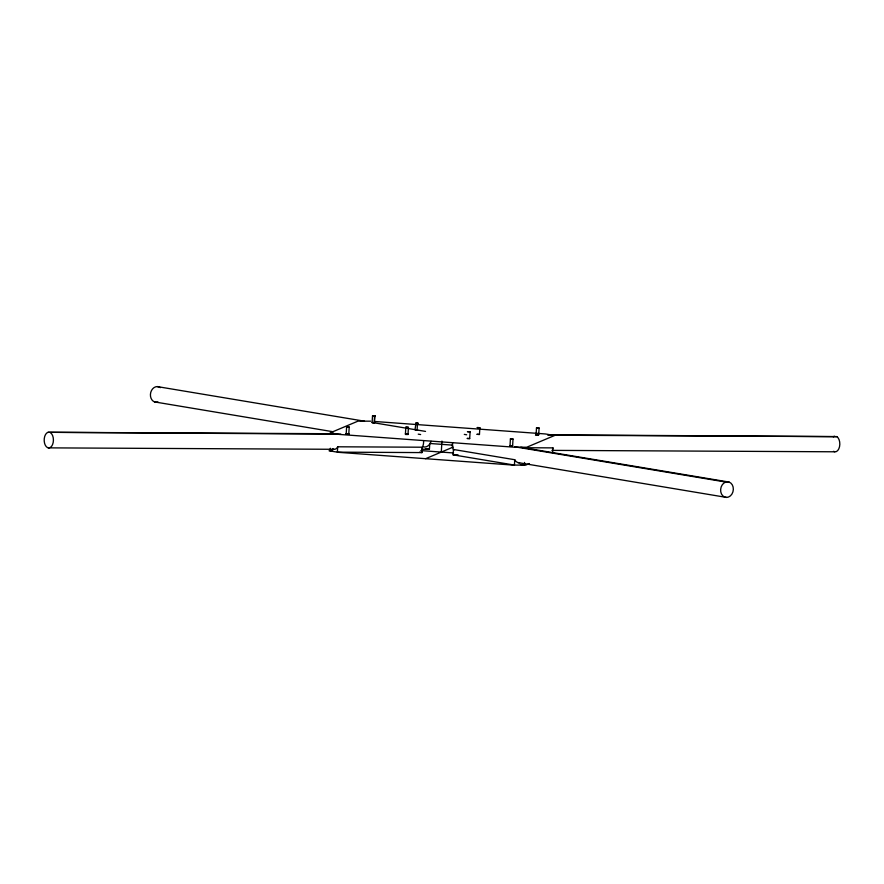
<?xml version="1.0" encoding="UTF-8"?>
<svg xmlns="http://www.w3.org/2000/svg" width="884" height="884" viewBox="0 0 884 884"><rect width="100%" height="100%" fill="white"/><g stroke="black" fill="none" stroke-linecap="round" stroke-linejoin="round"><path stroke-width="1.33" d="M441.293 452.078L441.945 441.072M330.296 448.265L330.13 450.951L332.859 450.962M337.688 446.796L337.368 452.155L421.977 452.586L422.309 447.216L337.688 446.796L337.279 447.547A7.857 4.619 -89.7 0 1 332.716 448.829M346.197 433.657L346.616 426.917L347.777 426.873L349.213 427.049L348.793 433.79L346.197 433.657L348.793 433.79M372.109 422.596L374.694 422.784L372.098 422.618L372.518 415.878L375.114 416.01L372.518 415.878M374.164 422.817L374.584 416.077M374.462 422.696L374.871 415.955M405.424 433.956L405.844 427.204L407.005 427.171L408.441 427.348L408.032 434.088L405.424 433.956L408.032 434.088M415.557 429.734L417.624 429.933L415.027 429.79L415.966 422.994L418.033 423.182L415.966 422.994M417.093 429.989L417.502 423.248M421.933 449.282L429.414 449.315L429.746 443.956M514.753 459.724L514.422 465.083L453.105 454.84L453.426 449.481L514.753 459.724L515.206 460.531A7.857 6.321 -80.5 0 0 519.549 462.84M469.68 438.574L467.083 438.442L469.68 438.608L470.1 431.834L467.503 431.668L470.1 431.834M479.459 434.453L476.863 434.309L479.448 434.475L479.868 427.701L477.272 427.569L479.868 427.701M510.013 445.613L510.422 438.873L511.582 438.829L513.018 439.005L512.609 445.746L510.013 445.613L512.609 445.746M524.566 462.454L524.4 465.139L520.4 464.465M536.091 434.608L536.5 427.867L537.66 427.823L539.096 428L538.688 434.74L536.091 434.608L538.688 434.74M552.633 453.238L552.964 447.879L522.941 447.724M408.43 427.37L405.844 427.204M539.085 428.022L536.5 427.867M421.889 447.967L422.718 446.475A7.857 4.619 -89.7 0 0 423.546 440.619M552.544 448.619L552.964 447.879M331.599 449.702L329.069 450.774L338.263 452.31L512.952 465.072L525.637 465.139L529.439 463.536M425.602 458.697L453.359 446.995M349.202 427.071L346.616 426.917M513.007 439.028L510.422 438.873M725.797 482.045L729.079 482.067A7.857 6.321 -80.5 0 1 731.908 494.112A7.857 6.321 -80.5 0 1 721.51 494.057A7.857 6.321 -80.5 0 1 725.797 482.045L514.72 446.785M50.454 432.696A7.857 4.619 -89.7 0 1 52.543 444.619L51.714 446.122A7.857 4.619 -89.7 0 1 45.206 445.028L44.576 443.293A7.857 4.619 -89.7 0 1 48.068 432.298L340.815 434.154M418.243 434.154L420.629 434.552M464.299 434.387L466.675 434.784M548.235 434.806L836.85 436.63A7.857 4.619 -89.7 0 1 839.524 446.74A7.857 4.619 -89.7 0 1 833.546 451.326M370.705 421.182L358.009 421.127L330.13 432.884L339.323 434.42L514.013 447.182L526.698 447.249L554.588 435.492L545.384 433.956L374.827 421.491M48.068 432.298L334.307 433.735M346.318 434.177L349.069 434.188M405.491 434.475L408.242 434.486M535.483 435.127L538.234 435.138M547.87 435.182L836.85 436.63M48.322 447.868L333.887 449.293M551.914 450.376L834.728 451.79M453.105 454.84L458.089 454.862M429.69 443.47L452.884 445.16M420.817 450.586L453.58 452.973M157.253 386.584L364.506 421.204M372.639 422.563L425.524 431.403M520.731 447.26L729.079 482.067M517.925 462.575L726.504 497.416M154.667 401.933L333.29 431.779M425.425 448.652L429.414 449.315M419.568 452.177L421.977 452.586M453.879 450.287L452.973 448.663A7.857 6.321 -80.5 0 1 452.707 442.729M833.314 436.829A7.857 4.619 -89.7 0 1 834.474 436.232M431.049 441.271A7.857 6.321 -80.5 0 1 430.298 443.149L429.193 444.762A7.857 6.321 -80.5 0 1 422.939 446.752M160.358 387.645A7.857 6.321 -80.5 0 0 152.623 388.849A7.857 6.321 -80.5 0 0 151.042 398.275L151.949 399.899A7.857 6.321 -80.5 0 0 157.949 401.955"/></g></svg>
